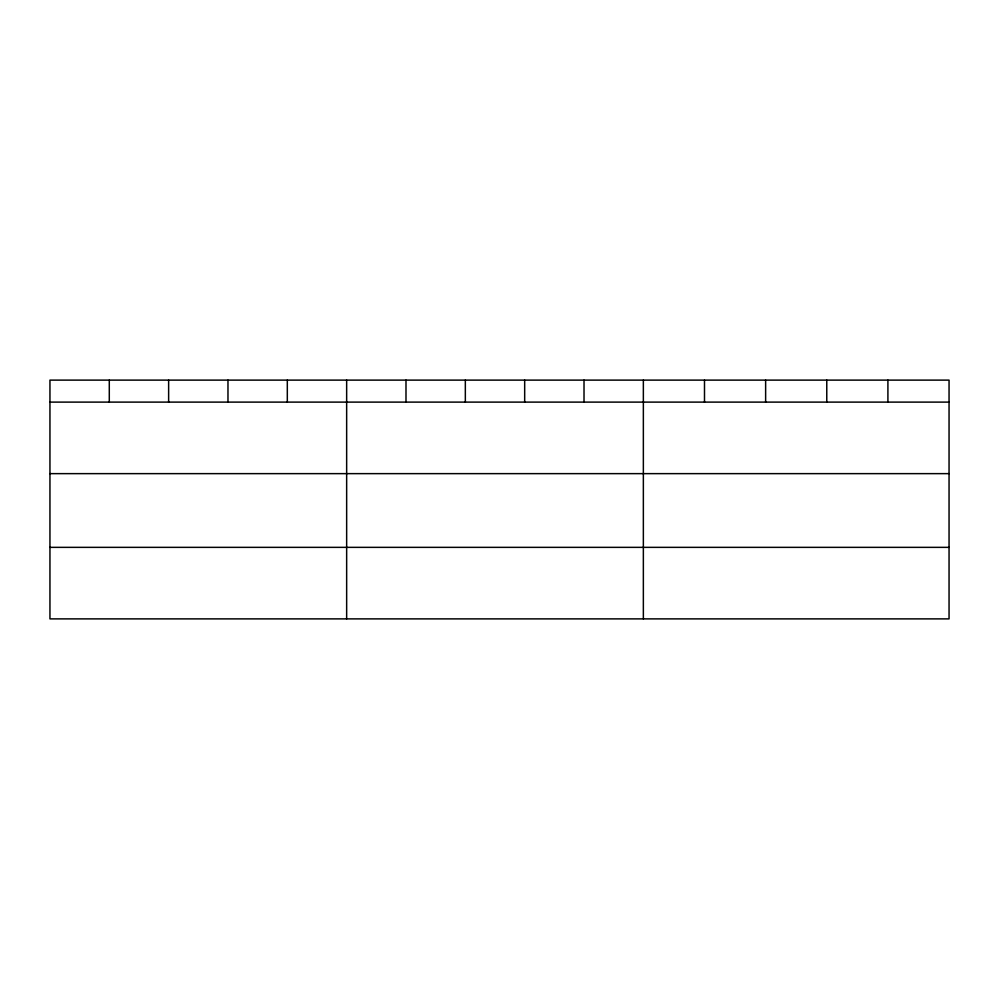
<?xml version="1.0" encoding="UTF-8"?>
<svg xmlns="http://www.w3.org/2000/svg" width="999" height="999" viewBox="0 0 999 999"><rect width="100%" height="100%" fill="white"/><g stroke="black" fill="none" stroke-linecap="round" stroke-linejoin="round"><path stroke-width="1.5" d="M949.05 473.638L949.05 380.119L49.95 380.119L49.95 618.881L949.05 618.881L949.05 473.638L49.95 473.638M49.95 402.11L949.05 402.11M49.95 547.352L949.05 547.352M887.911 380.119L887.911 402.11M826.772 380.119L826.772 402.11M765.634 380.119L765.634 402.11M704.495 380.119L704.495 402.11M643.356 380.119L643.356 618.881M584.015 380.119L584.015 402.11M524.675 380.119L524.675 402.11M465.334 380.119L465.334 402.11M405.994 380.119L405.994 402.11M346.653 380.119L346.653 618.881M287.312 380.119L287.312 402.11M227.972 380.119L227.972 402.11M168.631 380.119L168.631 402.11M109.291 380.119L109.291 402.11"/></g></svg>
